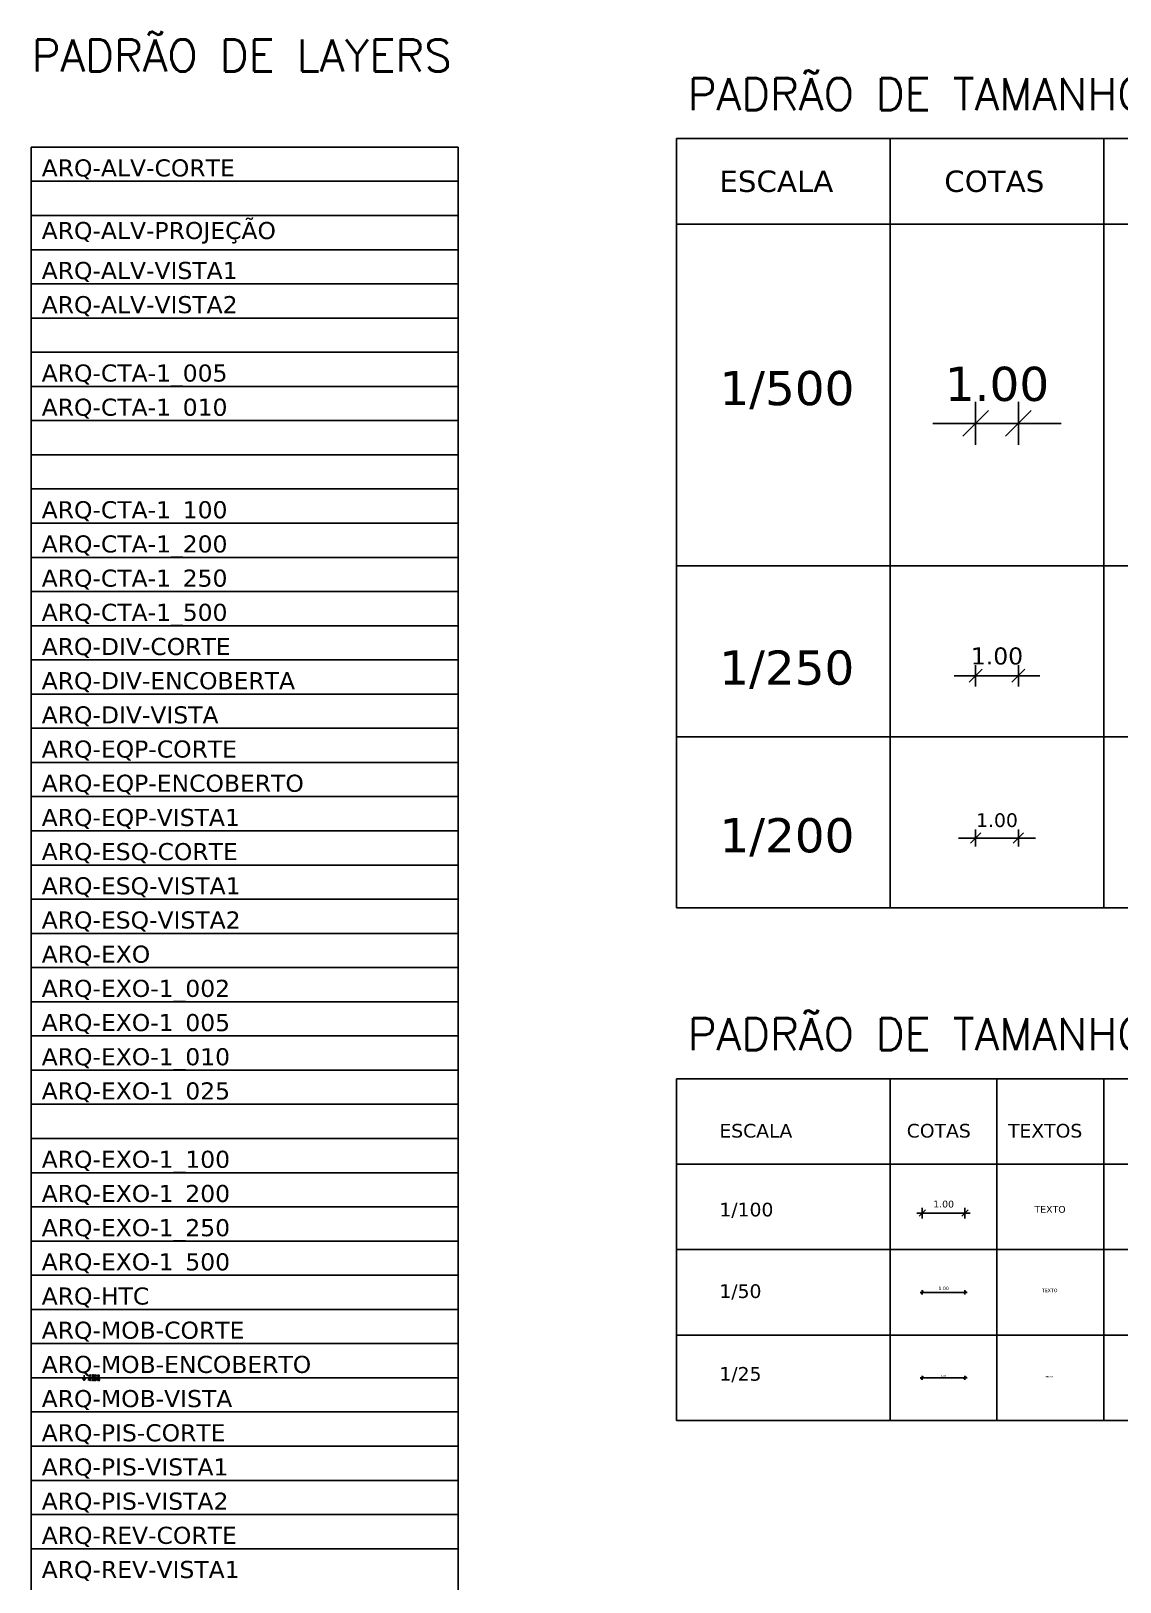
# Model space of a CAD drawing. Header units: inches. Extents: x -64 to 509, y -100 to 268.
# Drawn here: x -63.63 to -38.14, y 231.8 to 268.09 of the extents above; entities that cross this region are included whole.
import ezdxf

# ---------------------------------------------------------------- set-up
doc = ezdxf.new("R2010")
doc.units = ezdxf.units.IN
doc.header["$MEASUREMENT"] = 0
doc.header["$PDMODE"] = 35
for name, pattern in [('C5', [60, 50, -5, 0, -5]), ('HIDDEN', [0.375, 0.25, -0.125]), ('TRAÇO-2PTOS_P', [0.625, 0.25, -0.125, 0, -0.125, 0, -0.125])]:
    doc.linetypes.add(name, pattern=pattern)
for name, color, linetype in [('ARQ-ALV-CORTE', 5, 'Continuous'), ('ARQ-ALV-PROJEÇÃO', 8, 'TRAÇO-2PTOS_P'), ('ARQ-ALV-VISTA1', 1, 'Continuous'), ('ARQ-ALV-VISTA2', 2, 'Continuous'), ('ARQ-CTA-1_005', 1, 'Continuous'), ('ARQ-CTA-1_010', 1, 'Continuous'), ('ARQ-CTA-1_025', 1, 'Continuous'), ('ARQ-CTA-1_050', 1, 'Continuous'), ('ARQ-CTA-1_100', 1, 'Continuous'), ('ARQ-CTA-1_200', 1, 'Continuous'), ('ARQ-CTA-1_250', 1, 'Continuous'), ('ARQ-CTA-1_500', 1, 'Continuous'), ('ARQ-DIV-CORTE', 2, 'Continuous'), ('ARQ-DIV-ENCOBERTA', 8, 'HIDDEN'), ('ARQ-DIV-VISTA', 1, 'Continuous'), ('ARQ-EQP-CORTE', 2, 'Continuous'), ('ARQ-EQP-ENCOBERTO', 8, 'HIDDEN'), ('ARQ-EQP-VISTA', 1, 'Continuous'), ('ARQ-ESQ-CORTE', 3, 'Continuous'), ('ARQ-ESQ-VISTA1', 2, 'Continuous'), ('ARQ-ESQ-VISTA2', 1, 'Continuous'), ('ARQ-EXO', 251, 'C5'), ('ARQ-EXO-1_002', 251, 'C5'), ('ARQ-EXO-1_005', 251, 'C5'), ('ARQ-EXO-1_010', 251, 'C5'), ('ARQ-EXO-1_025', 251, 'C5'), ('ARQ-EXO-1_100', 251, 'C5'), ('ARQ-EXO-1_200', 251, 'C5'), ('ARQ-EXO-1_250', 251, 'C5'), ('ARQ-EXO-1_500', 251, 'C5'), ('ARQ-HTC', 9, 'Continuous'), ('ARQ-MOB-CORTE', 2, 'Continuous'), ('ARQ-MOB-ENCOBERTO', 252, 'HIDDEN'), ('ARQ-MOB-VISTA', 1, 'Continuous'), ('ARQ-PIS-VISTA1', 1, 'Continuous'), ('ARQ-PIS-VISTA2', 2, 'Continuous'), ('ARQ-REV-CORTE', 30, 'Continuous'), ('ARQ-REV-VISTA1', 30, 'Continuous'), ('ARQ-SMB-1_025', 1, 'Continuous'), ('ARQ-TXT', 2, 'Continuous'), ('ARQ-TXT-1_025', 2, 'Continuous'), ('ARQ-TXT-1_050', 2, 'Continuous'), ('ARQ-TXT-1_100', 2, 'Continuous')]:
    doc.layers.add(name, color=color, linetype=linetype)
doc.layers.add('ARQ-PIS-CORTE', color=2, linetype='Continuous', plot=False)
doc.styles.add('ESC-50-A20', font='romans.shx', dxfattribs={"height": 0.1})
doc.styles.add('FNDE Texto Cota 0025', font='verdana.ttf', dxfattribs={"height": 0.04})
doc.styles.add('FNDE Texto Cota 0050', font='verdana.ttf', dxfattribs={"height": 0.08})
doc.styles.add('FNDE Texto Cota 0100', font='verdana.ttf', dxfattribs={"height": 0.16})
doc.styles.add('FNDE Texto Cota 0200', font='verdana.ttf', dxfattribs={"height": 0.32})
doc.styles.add('FNDE Texto Cota 0250', font='verdana.ttf', dxfattribs={"height": 0.4})
doc.styles.add('FNDE Texto Cota 0500', font='verdana.ttf', dxfattribs={"height": 0.8})
doc.styles.get("Standard").update_dxf_attribs({"font": 'verdana.ttf'})
doc.dimstyles.new('FNDE 1-0025', dxfattribs={"dimscale": 5, "dimtxt": 0.04, "dimasz": 0.01, "dimexe": 0.15, "dimexo": 0.15, "dimgap": 0.005, "dimtad": 1, "dimzin": 1, "dimdsep": 46, "dimtxsty": 'FNDE Texto Cota 0025', "dimblk": 'tic', "dimcen": 0.015, "dimdle": 0.15, "dimse1": 1, "dimse2": 1, "dimclrd": 251, "dimclre": 251, "dimclrt": 256, "dimaunit": 1, "dimadec": 3, "dimazin": 0, "dimtfac": 1, "dimtix": 1, "dimtmove": 2, "dimatfit": 3, "dimldrblk": 'tic', "dimfxl": 0.15, "dimtvp": 1, "dimtolj": 1, "dimtzin": 0, "dimarcsym": 0})
doc.dimstyles.new('FNDE 1-0050', dxfattribs={"dimscale": 5, "dimtxt": 0.08, "dimasz": 0.01, "dimexe": 0.15, "dimexo": 0.15, "dimgap": 0.01, "dimtad": 1, "dimzin": 1, "dimdsep": 46, "dimtxsty": 'FNDE Texto Cota 0050', "dimblk": 'tic', "dimcen": 0.015, "dimdle": 0.15, "dimse1": 1, "dimse2": 1, "dimclrd": 251, "dimclre": 251, "dimclrt": 256, "dimaunit": 1, "dimadec": 3, "dimazin": 0, "dimtfac": 1, "dimtix": 1, "dimtmove": 2, "dimatfit": 3, "dimldrblk": 'tic', "dimfxl": 0.15, "dimtvp": 1, "dimtolj": 1, "dimtzin": 0, "dimarcsym": 0})
doc.dimstyles.new('FNDE 1-0100', dxfattribs={"dimscale": 2.5, "dimtxt": 0.16, "dimasz": 0.05, "dimexe": 0.15, "dimexo": 0.15, "dimgap": 0.05, "dimtad": 1, "dimzin": 4, "dimdsep": 46, "dimtxsty": 'FNDE Texto Cota 0100', "dimblk": 'tic', "dimcen": 0.15, "dimdle": 0.15, "dimse1": 1, "dimse2": 1, "dimclrd": 251, "dimclre": 251, "dimclrt": 256, "dimaunit": 1, "dimadec": 3, "dimazin": 0, "dimtfac": 1, "dimtix": 1, "dimtmove": 2, "dimatfit": 3, "dimldrblk": 'tic', "dimfxl": 0.15, "dimtvp": 1, "dimtolj": 1, "dimtzin": 0, "dimarcsym": 0})
doc.dimstyles.new('FNDE 1-0200', dxfattribs={"dimscale": 2.5, "dimtxt": 0.32, "dimasz": 0.08, "dimexe": 0.15, "dimexo": 0.15, "dimgap": 0.1, "dimtad": 1, "dimzin": 4, "dimdsep": 46, "dimtxsty": 'FNDE Texto Cota 0200', "dimblk": 'tic', "dimcen": 0.15, "dimdle": 0.15, "dimse1": 1, "dimse2": 1, "dimclrd": 251, "dimclre": 251, "dimclrt": 256, "dimaunit": 1, "dimadec": 3, "dimazin": 0, "dimtfac": 1, "dimtix": 1, "dimtmove": 2, "dimatfit": 3, "dimldrblk": 'tic', "dimfxl": 0.15, "dimtvp": 1, "dimtolj": 1, "dimtzin": 0, "dimarcsym": 0})
doc.dimstyles.new('FNDE 1-0250', dxfattribs={"dimscale": 2.5, "dimtxt": 0.4, "dimasz": 0.1, "dimexe": 0.15, "dimexo": 0.15, "dimgap": 0.1, "dimtad": 1, "dimzin": 4, "dimdsep": 46, "dimtxsty": 'FNDE Texto Cota 0250', "dimblk": 'tic', "dimcen": 0.15, "dimdle": 0.15, "dimse1": 1, "dimse2": 1, "dimclrd": 251, "dimclre": 251, "dimclrt": 256, "dimaunit": 1, "dimadec": 3, "dimazin": 0, "dimtfac": 1, "dimtix": 1, "dimtmove": 2, "dimatfit": 3, "dimldrblk": 'tic', "dimfxl": 0.15, "dimtvp": 1, "dimtolj": 1, "dimtzin": 0, "dimarcsym": 0})
doc.dimstyles.new('FNDE 1-0500', dxfattribs={"dimscale": 5, "dimtxt": 0.8, "dimasz": 0.1, "dimexe": 0.15, "dimexo": 0.15, "dimgap": 0.1, "dimtad": 1, "dimzin": 1, "dimdsep": 46, "dimtxsty": 'FNDE Texto Cota 0500', "dimblk": 'tic', "dimcen": 0.15, "dimdle": 0.15, "dimse1": 1, "dimse2": 1, "dimclrd": 251, "dimclre": 251, "dimclrt": 256, "dimaunit": 1, "dimadec": 3, "dimazin": 0, "dimtfac": 1, "dimtix": 1, "dimtmove": 2, "dimatfit": 3, "dimldrblk": 'tic', "dimfxl": 0.15, "dimtvp": 1, "dimtolj": 1, "dimtzin": 0, "dimarcsym": 0})

# ---------------------------------------------------------------- blocks, each defined once
blk = doc.blocks.new('FNDE-Nível Corte-1_025')
blk.add_hatch(color=251).paths.add_polyline_path([(140.657, -2.479), (140.699, -2.479), (140.657, -2.542)])
at = {"color": 251}
for p, q in [((140.594, -2.479), (141.094, -2.479)), ((140.657, -2.416), (140.657, -2.542))]:
    blk.add_line(p, q, dxfattribs=at)
blk.add_lwpolyline([(140.615, -2.479), (140.657, -2.542), (140.699, -2.479)], dxfattribs=at)
blk = doc.blocks.new('tic')
at = {"color": 251}
for p, q in [((0, -1), (0, 1)), ((-1, 0), (1, 0))]:
    blk.add_line(p, q, dxfattribs=at)
blk.add_line((-0.6, -0.6), (0.6, 0.6))
blk = doc.blocks.new('*D526')
at = {"layer": 'ARQ-CTA-1_500', "color": 251, "lineweight": -2}
for p, q in [((-42.017, 258.912), (-42.517, 258.912)), ((-40.517, 258.912), (-41.517, 258.912)), ((-40.017, 258.912), (-39.517, 258.912))]:
    blk.add_line(p, q, dxfattribs=at)
at = {"layer": 'DEFPOINTS', "color": 0}
for p in [(-41.517, 258.912), (-41.517, 255.576), (-40.517, 255.576)]:
    blk.add_point(p, dxfattribs=at)
at = {"layer": 'ARQ-CTA-1_500', "color": 251, "lineweight": -2, "xscale": 0.5, "yscale": 0.5, "zscale": 0.5}
blk.add_blockref('tic', (-41.517, 258.912), dxfattribs=at)
at = {"layer": 'ARQ-CTA-1_500', "color": 251, "lineweight": -2, "xscale": 0.5, "yscale": 0.5, "zscale": 0.5, "rotation": 180}
blk.add_blockref('tic', (-40.517, 258.912), dxfattribs=at)
at = {"layer": 'ARQ-CTA-1_500', "insert": (-41.017, 259.829), "char_height": 0.8, "attachment_point": 5, "style": 'FNDE Texto Cota 0500'}
blk.add_mtext('\\A1;1.00', dxfattribs=at)
blk = doc.blocks.new('*D527')
at = {"layer": 'ARQ-CTA-1_250', "color": 251, "lineweight": -2}
for p, q in [((-41.767, 253.006), (-42.017, 253.006)), ((-40.517, 253.006), (-41.517, 253.006)), ((-40.267, 253.006), (-40.017, 253.006))]:
    blk.add_line(p, q, dxfattribs=at)
at = {"layer": 'DEFPOINTS', "color": 0}
for p in [(-41.517, 253.006), (-41.517, 251.576), (-40.517, 251.576)]:
    blk.add_point(p, dxfattribs=at)
at = {"layer": 'ARQ-CTA-1_250', "color": 251, "lineweight": -2, "xscale": 0.25, "yscale": 0.25, "zscale": 0.25}
blk.add_blockref('tic', (-41.517, 253.006), dxfattribs=at)
at = {"layer": 'ARQ-CTA-1_250', "color": 251, "lineweight": -2, "xscale": 0.25, "yscale": 0.25, "zscale": 0.25, "rotation": 180}
blk.add_blockref('tic', (-40.517, 253.006), dxfattribs=at)
at = {"layer": 'ARQ-CTA-1_250', "insert": (-41.017, 253.465), "char_height": 0.4, "attachment_point": 5, "style": 'FNDE Texto Cota 0250'}
blk.add_mtext('\\A1;1.00', dxfattribs=at)
blk = doc.blocks.new('*D528')
at = {"layer": 'ARQ-CTA-1_050', "color": 251, "lineweight": -2}
blk.add_line((-42.717, 238.576), (-41.817, 238.576), dxfattribs=at)
at = {"layer": 'DEFPOINTS', "color": 0}
for p in [(-41.767, 238.576), (-42.767, 237.576), (-41.767, 237.576)]:
    blk.add_point(p, dxfattribs=at)
at = {"layer": 'ARQ-CTA-1_050', "color": 251, "lineweight": -2, "xscale": 0.05, "yscale": 0.05, "zscale": 0.05, "rotation": 180}
blk.add_blockref('tic', (-42.767, 238.576), dxfattribs=at)
at = {"layer": 'ARQ-CTA-1_050', "color": 251, "lineweight": -2, "xscale": 0.05, "yscale": 0.05, "zscale": 0.05}
blk.add_blockref('tic', (-41.767, 238.576), dxfattribs=at)
at = {"layer": 'ARQ-CTA-1_050', "insert": (-42.267, 238.668), "char_height": 0.08, "attachment_point": 5, "style": 'FNDE Texto Cota 0050'}
blk.add_mtext('\\A1;1.00', dxfattribs=at)
blk = doc.blocks.new('*D529')
at = {"layer": 'ARQ-CTA-1_025', "color": 251, "lineweight": -2}
blk.add_line((-42.717, 236.576), (-41.817, 236.576), dxfattribs=at)
at = {"layer": 'DEFPOINTS', "color": 0}
for p in [(-41.767, 236.576), (-42.767, 235.576), (-41.767, 235.576)]:
    blk.add_point(p, dxfattribs=at)
at = {"layer": 'ARQ-CTA-1_025', "color": 251, "lineweight": -2, "xscale": 0.05, "yscale": 0.05, "zscale": 0.05, "rotation": 180}
blk.add_blockref('tic', (-42.767, 236.576), dxfattribs=at)
at = {"layer": 'ARQ-CTA-1_025', "color": 251, "lineweight": -2, "xscale": 0.05, "yscale": 0.05, "zscale": 0.05}
blk.add_blockref('tic', (-41.767, 236.576), dxfattribs=at)
at = {"layer": 'ARQ-CTA-1_025', "insert": (-42.267, 236.622), "char_height": 0.04, "attachment_point": 5, "style": 'FNDE Texto Cota 0025'}
blk.add_mtext('\\A1;1.00', dxfattribs=at)
blk = doc.blocks.new('*D530')
at = {"layer": 'ARQ-CTA-1_100', "color": 251, "lineweight": -2}
blk.add_line((-42.642, 240.432), (-41.892, 240.432), dxfattribs=at)
at = {"layer": 'DEFPOINTS', "color": 0}
for p in [(-41.767, 240.432), (-42.767, 239.576), (-41.767, 239.576)]:
    blk.add_point(p, dxfattribs=at)
at = {"layer": 'ARQ-CTA-1_100', "color": 251, "lineweight": -2, "xscale": 0.125, "yscale": 0.125, "zscale": 0.125, "rotation": 180}
blk.add_blockref('tic', (-42.767, 240.432), dxfattribs=at)
at = {"layer": 'ARQ-CTA-1_100', "color": 251, "lineweight": -2, "xscale": 0.125, "yscale": 0.125, "zscale": 0.125}
blk.add_blockref('tic', (-41.767, 240.432), dxfattribs=at)
at = {"layer": 'ARQ-CTA-1_100', "insert": (-42.267, 240.64), "char_height": 0.16, "attachment_point": 5, "style": 'FNDE Texto Cota 0100'}
blk.add_mtext('\\A1;1.00', dxfattribs=at)
blk = doc.blocks.new('*D532')
at = {"layer": 'ARQ-CTA-1_200', "color": 251, "lineweight": -2}
for p, q in [((-41.717, 249.206), (-41.917, 249.206)), ((-41.517, 249.206), (-40.517, 249.206)), ((-40.317, 249.206), (-40.117, 249.206))]:
    blk.add_line(p, q, dxfattribs=at)
at = {"layer": 'DEFPOINTS', "color": 0}
for p in [(-41.517, 251.576), (-40.517, 251.576), (-40.517, 249.206)]:
    blk.add_point(p, dxfattribs=at)
at = {"layer": 'ARQ-CTA-1_200', "color": 251, "lineweight": -2, "xscale": 0.2, "yscale": 0.2, "zscale": 0.2}
blk.add_blockref('tic', (-41.517, 249.206), dxfattribs=at)
at = {"layer": 'ARQ-CTA-1_200', "color": 251, "lineweight": -2, "xscale": 0.2, "yscale": 0.2, "zscale": 0.2, "rotation": 180}
blk.add_blockref('tic', (-40.517, 249.206), dxfattribs=at)
at = {"layer": 'ARQ-CTA-1_200', "insert": (-41.017, 249.623), "char_height": 0.32, "attachment_point": 5, "style": 'FNDE Texto Cota 0200'}
blk.add_mtext('\\A1;1.00', dxfattribs=at)

msp = doc.modelspace()

# ---------------------------------------------------------------- linework, layer by layer
at = {"color": 251}
for p, q in [((-63.632, 265.376), (-63.632, 195.776)), ((-63.632, 265.376), (-53.632, 265.376)), ((-53.632, 265.376), (-53.632, 195.776)), ((-48.517, 265.576), (-48.517, 247.576)), ((-48.517, 265.576), (48.955, 265.576)), ((-43.517, 265.576), (-43.517, 247.576)), ((-38.517, 265.576), (-38.517, 247.576)), ((-63.632, 264.576), (-53.632, 264.576)), ((-63.632, 263.776), (-53.632, 263.776)), ((-48.517, 263.576), (48.955, 263.576)), ((-63.632, 262.976), (-53.632, 262.976)), ((-63.632, 262.176), (-53.632, 262.176)), ((-63.632, 261.376), (-53.632, 261.376)), ((-63.632, 260.576), (-53.632, 260.576)), ((-63.632, 259.776), (-53.632, 259.776)), ((-63.632, 258.976), (-53.632, 258.976)), ((-63.632, 258.176), (-53.632, 258.176)), ((-63.632, 257.376), (-53.632, 257.376)), ((-63.632, 256.576), (-53.632, 256.576)), ((-63.632, 255.776), (-53.632, 255.776)), ((-48.517, 255.576), (48.983, 255.576)), ((-63.632, 254.976), (-53.632, 254.976)), ((-63.632, 254.176), (-53.632, 254.176)), ((-63.632, 253.376), (-53.632, 253.376)), ((-63.632, 252.576), (-53.632, 252.576)), ((-63.632, 251.776), (-53.632, 251.776)), ((-48.517, 251.576), (48.983, 251.576)), ((-63.632, 250.976), (-53.632, 250.976)), ((-63.632, 250.176), (-53.632, 250.176)), ((-63.632, 249.376), (-53.632, 249.376)), ((-63.632, 248.576), (-53.632, 248.576)), ((-63.632, 247.776), (-53.632, 247.776)), ((-48.517, 247.576), (48.983, 247.576)), ((-63.632, 246.976), (-53.632, 246.976)), ((-63.632, 246.176), (-53.632, 246.176)), ((-63.632, 245.376), (-53.632, 245.376)), ((-63.632, 244.576), (-53.632, 244.576)), ((-63.632, 243.776), (-53.632, 243.776)), ((-48.517, 243.576), (-48.517, 235.576)), ((-48.517, 243.576), (-8.517, 243.576)), ((-43.517, 243.576), (-43.517, 235.576)), ((-41.017, 243.576), (-41.017, 235.576)), ((-38.517, 243.576), (-38.517, 235.576)), ((-63.632, 242.976), (-53.632, 242.976)), ((-63.632, 242.176), (-53.632, 242.176)), ((-63.632, 241.376), (-53.632, 241.376)), ((-48.517, 241.576), (-8.517, 241.576)), ((-48.517, 241.576), (-8.517, 241.576)), ((-63.632, 240.576), (-53.632, 240.576)), ((-63.632, 239.776), (-53.632, 239.776)), ((-48.517, 239.576), (-8.517, 239.576)), ((-63.632, 238.976), (-53.632, 238.976)), ((-63.632, 238.176), (-53.632, 238.176)), ((-63.632, 237.376), (-53.632, 237.376)), ((-48.517, 237.576), (-8.517, 237.576)), ((-63.632, 236.576), (-53.632, 236.576)), ((-63.632, 235.776), (-53.632, 235.776)), ((-48.517, 235.576), (-8.517, 235.576)), ((-63.632, 234.976), (-53.632, 234.976)), ((-63.632, 234.176), (-53.632, 234.176)), ((-63.632, 233.376), (-53.632, 233.376)), ((-63.632, 232.576), (-53.632, 232.576))]:
    msp.add_line(p, q, dxfattribs=at)

# ---------------------------------------------------------------- block references
at = {"layer": 'ARQ-SMB-1_025'}
msp.add_blockref('FNDE-Nível Corte-1_025', (-203.047, 239.056), dxfattribs=at)

# ---------------------------------------------------------------- texts
at = {"layer": 'ARQ-ALV-CORTE', "insert": (-63.382, 265.09), "char_height": 0.4, "attachment_point": 1}
msp.add_mtext_dynamic_manual_height_columns('{\\fVerdana|b0|i0|c0|p34;ARQ-ALV-CORTE}', width=14.41568, gutter_width=12.5, heights=[0], dxfattribs=at)
at = {"layer": 'ARQ-ALV-PROJEÇÃO', "insert": (-63.382, 263.625), "char_height": 0.4, "attachment_point": 1}
msp.add_mtext_dynamic_manual_height_columns('{\\fVerdana|b0|i0|c0|p34;ARQ-ALV-PROJEÇÃO}', width=14.41568, gutter_width=12.5, heights=[0], dxfattribs=at)
at = {"layer": 'ARQ-ALV-VISTA1', "insert": (-63.382, 262.69), "char_height": 0.4, "attachment_point": 1}
msp.add_mtext_dynamic_manual_height_columns('{\\fVerdana|b0|i0|c0|p34;ARQ-ALV-VISTA1}', width=14.41568, gutter_width=12.5, heights=[0], dxfattribs=at)
at = {"layer": 'ARQ-ALV-VISTA2', "insert": (-63.382, 261.89), "char_height": 0.4, "attachment_point": 1}
msp.add_mtext_dynamic_manual_height_columns('{\\fVerdana|b0|i0|c0|p34;ARQ-ALV-VISTA2}', width=14.41568, gutter_width=12.5, heights=[0], dxfattribs=at)
at = {"layer": 'ARQ-CTA-1_005', "insert": (-63.382, 260.29), "char_height": 0.4, "attachment_point": 1}
msp.add_mtext_dynamic_manual_height_columns('{\\fVerdana|b0|i0|c0|p34;ARQ-CTA-1_005}', width=14.41568, gutter_width=12.5, heights=[0], dxfattribs=at)
at = {"layer": 'ARQ-CTA-1_010', "insert": (-63.382, 259.49), "char_height": 0.4, "attachment_point": 1}
msp.add_mtext_dynamic_manual_height_columns('{\\fVerdana|b0|i0|c0|p34;ARQ-CTA-1_010}', width=14.41568, gutter_width=12.5, heights=[0], dxfattribs=at)
at = {"layer": 'ARQ-CTA-1_100', "insert": (-63.382, 257.09), "char_height": 0.4, "attachment_point": 1}
msp.add_mtext_dynamic_manual_height_columns('{\\fVerdana|b0|i0|c0|p34;ARQ-CTA-1_100}', width=14.41568, gutter_width=12.5, heights=[0], dxfattribs=at)
at = {"layer": 'ARQ-CTA-1_200', "insert": (-63.382, 256.29), "char_height": 0.4, "attachment_point": 1}
msp.add_mtext_dynamic_manual_height_columns('{\\fVerdana|b0|i0|c0|p34;ARQ-CTA-1_200}', width=14.41568, gutter_width=12.5, heights=[0], dxfattribs=at)
at = {"layer": 'ARQ-CTA-1_250', "insert": (-63.382, 255.49), "char_height": 0.4, "attachment_point": 1}
msp.add_mtext_dynamic_manual_height_columns('{\\fVerdana|b0|i0|c0|p34;ARQ-CTA-1_250}', width=14.41568, gutter_width=12.5, heights=[0], dxfattribs=at)
at = {"layer": 'ARQ-CTA-1_500', "insert": (-63.382, 254.69), "char_height": 0.4, "attachment_point": 1}
msp.add_mtext_dynamic_manual_height_columns('{\\fVerdana|b0|i0|c0|p34;ARQ-CTA-1_500}', width=14.41568, gutter_width=12.5, heights=[0], dxfattribs=at)
at = {"layer": 'ARQ-DIV-CORTE', "insert": (-63.382, 253.89), "char_height": 0.4, "attachment_point": 1}
msp.add_mtext_dynamic_manual_height_columns('{\\fVerdana|b0|i0|c0|p34;ARQ-DIV-CORTE}', width=14.41568, gutter_width=12.5, heights=[0], dxfattribs=at)
at = {"layer": 'ARQ-DIV-ENCOBERTA', "insert": (-63.382, 253.09), "char_height": 0.4, "attachment_point": 1}
msp.add_mtext_dynamic_manual_height_columns('{\\fVerdana|b0|i0|c0|p34;ARQ-DIV-ENCOBERTA}', width=14.41568, gutter_width=12.5, heights=[0], dxfattribs=at)
at = {"layer": 'ARQ-DIV-VISTA', "insert": (-63.382, 252.29), "char_height": 0.4, "attachment_point": 1}
msp.add_mtext_dynamic_manual_height_columns('{\\fVerdana|b0|i0|c0|p34;ARQ-DIV-VISTA}', width=14.41568, gutter_width=12.5, heights=[0], dxfattribs=at)
at = {"layer": 'ARQ-EQP-CORTE', "insert": (-63.382, 251.49), "char_height": 0.4, "attachment_point": 1}
msp.add_mtext_dynamic_manual_height_columns('{\\fVerdana|b0|i0|c0|p34;ARQ-EQP-CORTE}', width=14.41568, gutter_width=12.5, heights=[0], dxfattribs=at)
at = {"layer": 'ARQ-EQP-ENCOBERTO', "insert": (-63.382, 250.69), "char_height": 0.4, "attachment_point": 1}
msp.add_mtext_dynamic_manual_height_columns('{\\fVerdana|b0|i0|c0|p34;ARQ-EQP-ENCOBERTO}', width=14.41568, gutter_width=12.5, heights=[0], dxfattribs=at)
at = {"layer": 'ARQ-EQP-VISTA', "insert": (-63.382, 249.89), "char_height": 0.4, "attachment_point": 1}
msp.add_mtext_dynamic_manual_height_columns('{\\fVerdana|b0|i0|c0|p34;ARQ-EQP-VISTA1}', width=14.41568, gutter_width=12.5, heights=[0], dxfattribs=at)
at = {"layer": 'ARQ-ESQ-CORTE', "insert": (-63.382, 249.09), "char_height": 0.4, "attachment_point": 1}
msp.add_mtext_dynamic_manual_height_columns('{\\fVerdana|b0|i0|c0|p34;ARQ-ESQ-CORTE}', width=14.41568, gutter_width=12.5, heights=[0], dxfattribs=at)
at = {"layer": 'ARQ-ESQ-VISTA1', "insert": (-63.382, 248.29), "char_height": 0.4, "attachment_point": 1}
msp.add_mtext_dynamic_manual_height_columns('{\\fVerdana|b0|i0|c0|p34;ARQ-ESQ-VISTA1}', width=14.41568, gutter_width=12.5, heights=[0], dxfattribs=at)
at = {"layer": 'ARQ-ESQ-VISTA2', "insert": (-63.382, 247.49), "char_height": 0.4, "attachment_point": 1}
msp.add_mtext_dynamic_manual_height_columns('{\\fVerdana|b0|i0|c0|p34;ARQ-ESQ-VISTA2}', width=14.41568, gutter_width=12.5, heights=[0], dxfattribs=at)
at = {"layer": 'ARQ-EXO', "insert": (-63.382, 246.69), "char_height": 0.4, "attachment_point": 1}
msp.add_mtext_dynamic_manual_height_columns('{\\fVerdana|b0|i0|c0|p34;ARQ-EXO}', width=14.41568, gutter_width=12.5, heights=[0], dxfattribs=at)
at = {"layer": 'ARQ-EXO-1_002', "insert": (-63.382, 245.89), "char_height": 0.4, "attachment_point": 1}
msp.add_mtext_dynamic_manual_height_columns('{\\fVerdana|b0|i0|c0|p34;ARQ-EXO-1_002}', width=14.41568, gutter_width=12.5, heights=[0], dxfattribs=at)
at = {"layer": 'ARQ-EXO-1_005', "insert": (-63.382, 245.09), "char_height": 0.4, "attachment_point": 1}
msp.add_mtext_dynamic_manual_height_columns('{\\fVerdana|b0|i0|c0|p34;ARQ-EXO-1_005}', width=14.41568, gutter_width=12.5, heights=[0], dxfattribs=at)
at = {"layer": 'ARQ-EXO-1_010', "insert": (-63.382, 244.29), "char_height": 0.4, "attachment_point": 1}
msp.add_mtext_dynamic_manual_height_columns('{\\fVerdana|b0|i0|c0|p34;ARQ-EXO-1_010}', width=14.41568, gutter_width=12.5, heights=[0], dxfattribs=at)
at = {"layer": 'ARQ-EXO-1_025', "insert": (-63.382, 243.49), "char_height": 0.4, "attachment_point": 1}
msp.add_mtext_dynamic_manual_height_columns('{\\fVerdana|b0|i0|c0|p34;ARQ-EXO-1_025}', width=14.41568, gutter_width=12.5, heights=[0], dxfattribs=at)
at = {"layer": 'ARQ-EXO-1_100', "insert": (-63.382, 241.89), "char_height": 0.4, "attachment_point": 1}
msp.add_mtext_dynamic_manual_height_columns('{\\fVerdana|b0|i0|c0|p34;ARQ-EXO-1_100}', width=14.41568, gutter_width=12.5, heights=[0], dxfattribs=at)
at = {"layer": 'ARQ-EXO-1_200', "insert": (-63.382, 241.09), "char_height": 0.4, "attachment_point": 1}
msp.add_mtext_dynamic_manual_height_columns('{\\fVerdana|b0|i0|c0|p34;ARQ-EXO-1_200}', width=14.41568, gutter_width=12.5, heights=[0], dxfattribs=at)
at = {"layer": 'ARQ-EXO-1_250', "insert": (-63.382, 240.29), "char_height": 0.4, "attachment_point": 1}
msp.add_mtext_dynamic_manual_height_columns('{\\fVerdana|b0|i0|c0|p34;ARQ-EXO-1_250}', width=14.41568, gutter_width=12.5, heights=[0], dxfattribs=at)
at = {"layer": 'ARQ-EXO-1_500', "insert": (-63.382, 239.49), "char_height": 0.4, "attachment_point": 1}
msp.add_mtext_dynamic_manual_height_columns('{\\fVerdana|b0|i0|c0|p34;ARQ-EXO-1_500}', width=14.41568, gutter_width=12.5, heights=[0], dxfattribs=at)
at = {"layer": 'ARQ-HTC', "insert": (-63.382, 238.69), "char_height": 0.4, "attachment_point": 1}
msp.add_mtext_dynamic_manual_height_columns('{\\fVerdana|b0|i0|c0|p34;ARQ-HTC}', width=14.41568, gutter_width=12.5, heights=[0], dxfattribs=at)
at = {"layer": 'ARQ-MOB-CORTE', "insert": (-63.382, 237.89), "char_height": 0.4, "attachment_point": 1}
msp.add_mtext_dynamic_manual_height_columns('{\\fVerdana|b0|i0|c0|p34;ARQ-MOB-CORTE}', width=14.41568, gutter_width=12.5, heights=[0], dxfattribs=at)
at = {"layer": 'ARQ-MOB-ENCOBERTO', "insert": (-63.382, 237.09), "char_height": 0.4, "attachment_point": 1}
msp.add_mtext_dynamic_manual_height_columns('{\\fVerdana|b0|i0|c0|p34;ARQ-MOB-ENCOBERTO}', width=14.41568, gutter_width=12.5, heights=[0], dxfattribs=at)
at = {"layer": 'ARQ-MOB-VISTA', "insert": (-63.382, 236.29), "char_height": 0.4, "attachment_point": 1}
msp.add_mtext_dynamic_manual_height_columns('{\\fVerdana|b0|i0|c0|p34;ARQ-MOB-VISTA}', width=14.41568, gutter_width=12.5, heights=[0], dxfattribs=at)
at = {"layer": 'ARQ-PIS-CORTE', "insert": (-63.382, 235.49), "char_height": 0.4, "attachment_point": 1}
msp.add_mtext_dynamic_manual_height_columns('{\\fVerdana|b0|i0|c0|p34;ARQ-PIS-CORTE}', width=14.41568, gutter_width=12.5, heights=[0], dxfattribs=at)
at = {"layer": 'ARQ-PIS-VISTA1', "insert": (-63.382, 234.69), "char_height": 0.4, "attachment_point": 1}
msp.add_mtext_dynamic_manual_height_columns('{\\fVerdana|b0|i0|c0|p34;ARQ-PIS-VISTA1}', width=14.41568, gutter_width=12.5, heights=[0], dxfattribs=at)
at = {"layer": 'ARQ-PIS-VISTA2', "insert": (-63.382, 233.89), "char_height": 0.4, "attachment_point": 1}
msp.add_mtext_dynamic_manual_height_columns('{\\fVerdana|b0|i0|c0|p34;ARQ-PIS-VISTA2}', width=14.41568, gutter_width=12.5, heights=[0], dxfattribs=at)
at = {"layer": 'ARQ-REV-CORTE', "insert": (-63.382, 233.09), "char_height": 0.4, "attachment_point": 1}
msp.add_mtext_dynamic_manual_height_columns('{\\fVerdana|b0|i0|c0|p34;ARQ-REV-CORTE}', width=14.41568, gutter_width=12.5, heights=[0], dxfattribs=at)
at = {"layer": 'ARQ-REV-VISTA1', "insert": (-63.382, 232.29), "char_height": 0.4, "attachment_point": 1}
msp.add_mtext_dynamic_manual_height_columns('{\\fVerdana|b0|i0|c0|p34;ARQ-REV-VISTA1}', width=14.41568, gutter_width=12.5, heights=[0], dxfattribs=at)
at = {"layer": 'ARQ-SMB-1_025', "style": 'ESC-50-A20'}
for tag, p, s in [('+0.00(NA)', (-62.312, 236.604), 'NA'), ('+0.00(NO)', (-62.311, 236.514), 'NO')]:
    msp.add_attdef(tag, p, s, height=0.04, dxfattribs=at)
at = {"layer": 'ARQ-TXT', "attachment_point": 1, "style": 'ESC-50-A20'}
for s, width, gutter_width, insert, char_height in [('PADRÃO DE LAYERS', 12.96658, 12.5, (-63.618, 267.897), 0.75), ('PADRÃO DE TAMANHOS - ESCALAS GRANDES', 27.26483, 12.5, (-48.258, 266.993), 0.75), ('{\\fVerdana|b0|i0|c0|p34;ESCALA}', 8.52818, 0.5, (-47.517, 264.828), 0.5), ('{\\fVerdana|b0|i0|c0|p34;COTAS}', 8.52818, 0.5, (-42.251, 264.828), 0.5), ('{\\fVerdana|b0|i0|c0|p34;1/500}', 8.52818, 0.5, (-47.517, 260.138), 0.8), ('{\\fVerdana|b0|i0|c0|p34;1/250}', 8.52818, 0.5, (-47.52, 253.597), 0.8), ('{\\fVerdana|b0|i0|c0|p34;1/200}', 8.52818, 0.5, (-47.517, 249.673), 0.8), ('PADRÃO DE TAMANHOS - ESCALAS MÉDIAS', 23.10605, 12.5, (-48.258, 244.993), 0.75), ('{\\fVerdana|b0|i0|c0|p34;ESCALA}', 8.52818, 0.5, (-47.517, 242.518), 0.32), ('{\\fVerdana|b0|i0|c0|p34;COTAS}', 8.52818, 0.5, (-43.13, 242.518), 0.32), ('{\\fVerdana|b0|i0|c0|p34;TEXTOS}', 8.52818, 0.5, (-40.759, 242.518), 0.32), ('{\\fVerdana|b0|i0|c0|p34;1/100}', 8.52818, 0.5, (-47.517, 240.673), 0.32), ('{\\fVerdana|b0|i0|c0|p34;1/50}', 8.52818, 0.5, (-47.517, 238.764), 0.32), ('{\\fVerdana|b0|i0|c0|p34;1/25}', 8.52818, 0.5, (-47.517, 236.828), 0.32)]:
    msp.add_mtext_dynamic_manual_height_columns(s, width=width, gutter_width=gutter_width, heights=[0], dxfattribs=dict(at, insert=insert, char_height=char_height))
at = {"layer": 'ARQ-TXT-1_025', "insert": (-39.882, 236.618), "char_height": 0.04, "attachment_point": 1, "style": 'ESC-50-A20'}
msp.add_mtext_dynamic_manual_height_columns('{\\fVerdana|b0|i0|c0|p34;TEXTO}', width=8.52818, gutter_width=0.5, heights=[0], dxfattribs=at)
at = {"layer": 'ARQ-TXT-1_050', "insert": (-39.967, 238.66), "char_height": 0.08, "attachment_point": 1, "style": 'ESC-50-A20'}
msp.add_mtext_dynamic_manual_height_columns('{\\fVerdana|b0|i0|c0|p34;TEXTO}', width=8.52818, gutter_width=0.5, heights=[0], dxfattribs=at)
at = {"layer": 'ARQ-TXT-1_100', "insert": (-40.14, 240.598), "char_height": 0.16, "attachment_point": 1, "style": 'ESC-50-A20'}
msp.add_mtext_dynamic_manual_height_columns('{\\fVerdana|b0|i0|c0|p34;TEXTO}', width=8.52818, gutter_width=0.5, heights=[0], dxfattribs=at)

# ---------------------------------------------------------------- dimensions: what is measured, and where the dimension line sits
at = {"layer": 'ARQ-CTA-1_025'}
dim = msp.add_linear_dim(base=(-41.767, 236.576), p1=(-42.767, 235.576), p2=(-41.767, 235.576), dimstyle='FNDE 1-0025', dxfattribs=at)
dim.commit()
dim.dimension.update_dxf_attribs({"geometry": '*D529', "text_midpoint": (-42.267, 236.622)})
at = {"layer": 'ARQ-CTA-1_050'}
dim = msp.add_linear_dim(base=(-41.767, 238.576), p1=(-42.767, 237.576), p2=(-41.767, 237.576), dimstyle='FNDE 1-0050', dxfattribs=at)
dim.commit()
dim.dimension.update_dxf_attribs({"geometry": '*D528', "text_midpoint": (-42.267, 238.668)})
at = {"layer": 'ARQ-CTA-1_100'}
dim = msp.add_linear_dim(base=(-41.767, 240.432), p1=(-42.767, 239.576), p2=(-41.767, 239.576), dimstyle='FNDE 1-0100', dxfattribs=at)
dim.commit()
dim.dimension.update_dxf_attribs({"geometry": '*D530', "text_midpoint": (-42.267, 240.64)})
at = {"layer": 'ARQ-CTA-1_200'}
dim = msp.add_linear_dim(base=(-40.517, 249.206), p1=(-41.517, 251.576), p2=(-40.517, 251.576), dimstyle='FNDE 1-0200', dxfattribs=at)
dim.commit()
dim.dimension.update_dxf_attribs({"geometry": '*D532', "text_midpoint": (-41.017, 249.623)})
at = {"layer": 'ARQ-CTA-1_250'}
dim = msp.add_linear_dim(base=(-41.517, 253.006), p1=(-40.517, 251.576), p2=(-41.517, 251.576), dimstyle='FNDE 1-0250', dxfattribs=at)
dim.commit()
dim.dimension.update_dxf_attribs({"geometry": '*D527', "text_midpoint": (-41.017, 253.465)})
at = {"layer": 'ARQ-CTA-1_500'}
dim = msp.add_linear_dim(base=(-41.517, 258.912), p1=(-40.517, 255.576), p2=(-41.517, 255.576), angle=180, dimstyle='FNDE 1-0500', dxfattribs=at)
dim.commit()
dim.dimension.update_dxf_attribs({"geometry": '*D526', "text_midpoint": (-41.017, 259.829)})

doc.saveas('drawing.dxf')
